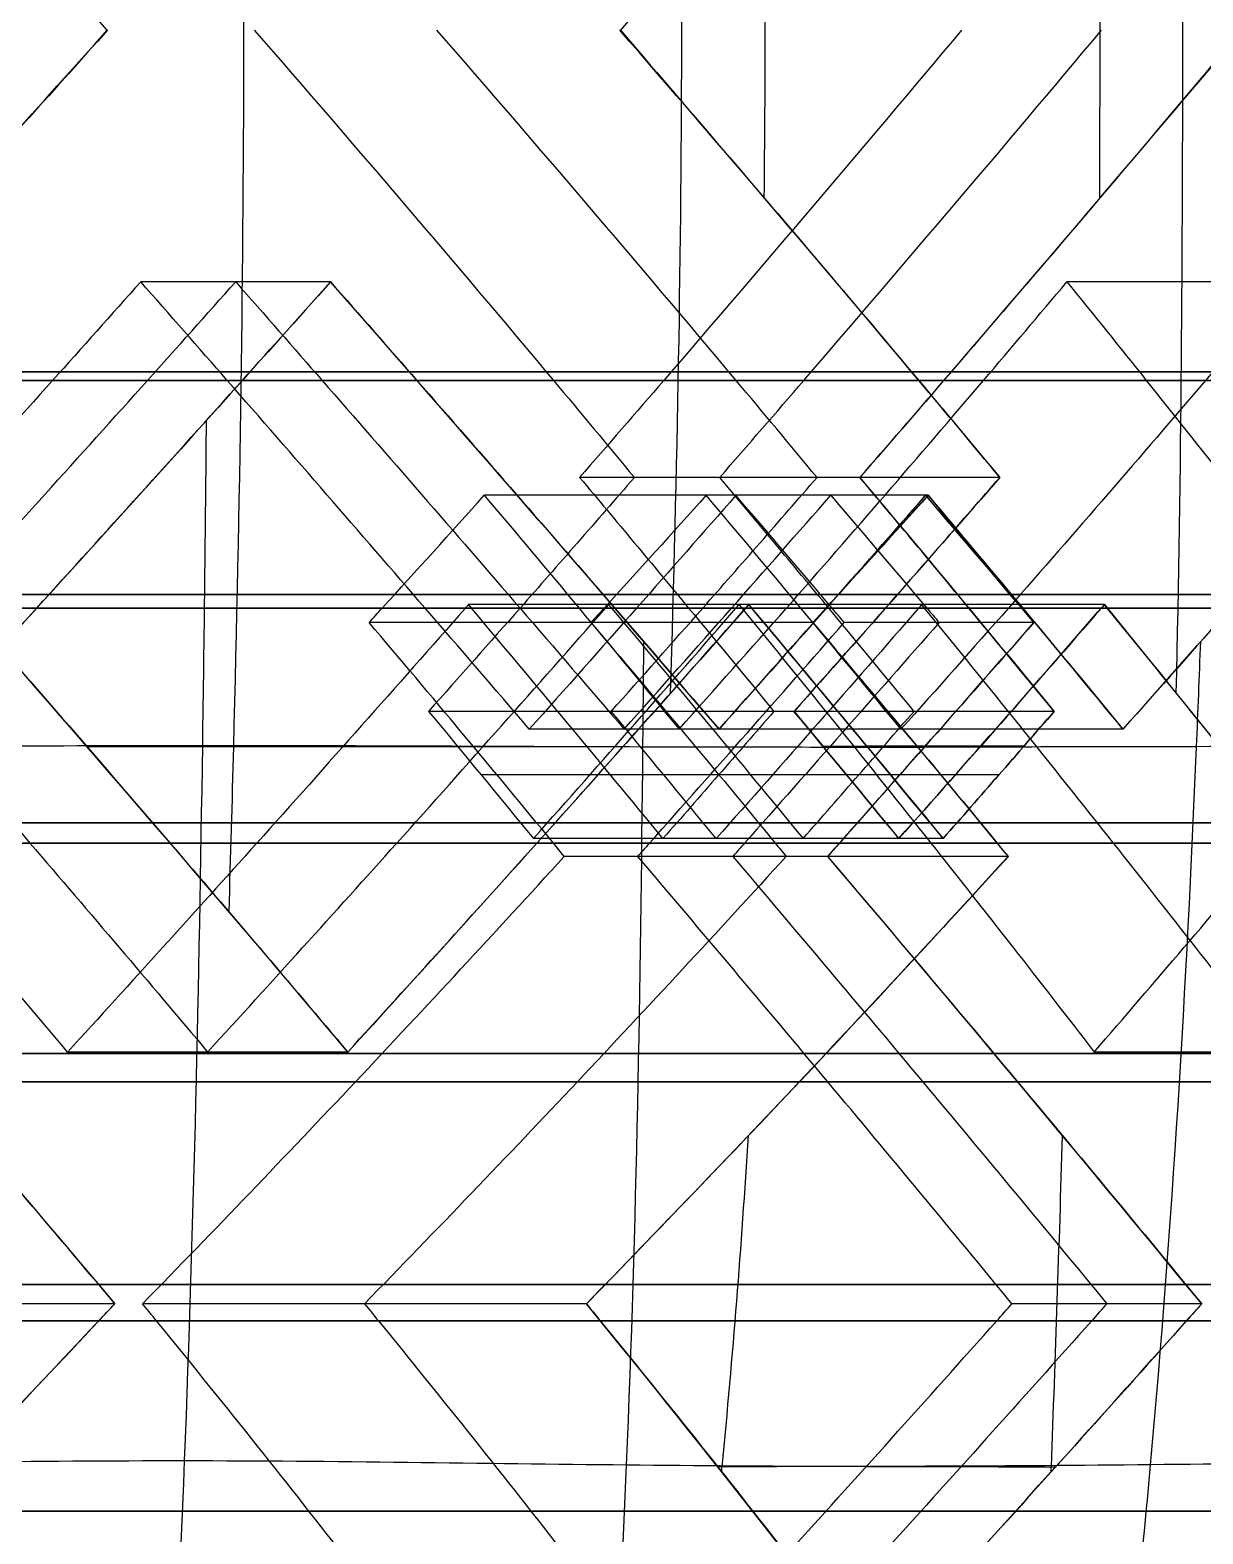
# Model space of a CAD drawing. Header units: millimetres. Extents: x -184 to 184, y -148 to 146.
# Drawn here: x 48.26 to 65.21, y -22.74 to -1 of the extents above; entities that cross this region are included whole.
import ezdxf

# ---------------------------------------------------------------- set-up
doc = ezdxf.new("R2010")
doc.units = ezdxf.units.MM
doc.header["$MEASUREMENT"] = 0
doc.layers.add('Tyre', color=7, linetype='Continuous', true_color=0x000000)

msp = doc.modelspace()

# ---------------------------------------------------------------- linework, layer by layer
at = {"layer": 'Tyre'}
for p, q in [((52.601, -4.641, 122.399), (49.858, -4.641, 112.609)), ((69.665, -4.641, -113.557), (63.248, -4.641, -105.671)), ((51.327, -6.065, 122.904), (48.584, -6.065, 113.114)), ((53.85, -6.065, 121.806), (51.107, -6.065, 112.016)), ((61.106, -6.065, 118.372), (55.824, -6.065, 109.685)), ((61.47, -6.065, -118.184), (57.42, -6.065, -108.858)), ((68.46, -6.065, -114.236), (62.043, -6.065, -106.349)), ((70.812, -6.065, -112.808), (64.395, -6.065, -104.921)), ((60.254, -7.469, -118.758), (56.203, -7.469, -109.432)), ((62.277, -7.469, 117.71), (56.994, -7.469, 109.023)), ((61.241, -7.727, -118.143), (54.824, -7.727, -110.256)), ((61.205, -7.727, 118.161), (58.462, -7.727, 108.371)), ((58.647, -9.308, -119.475), (54.596, -9.308, -110.149)), ((63.789, -9.308, 116.81), (58.507, -9.308, 108.123)), ((48.354, -9.358, 123.977), (45.611, -9.358, 114.187)), ((59.575, -9.566, -118.884), (53.159, -9.566, -110.998)), ((59.765, -9.358, -118.803), (53.349, -9.358, -110.916)), ((56.712, -9.358, 120.337), (53.969, -9.358, 110.547)), ((58.603, -9.358, -119.494), (54.552, -9.358, -110.168)), ((58.689, -9.358, -119.451), (54.638, -9.358, -110.126)), ((60.625, -9.358, 118.472), (55.342, -9.358, 109.785)), ((62.611, -9.358, -117.353), (56.194, -9.358, -109.466)), ((59.77, -9.358, 118.825), (57.027, -9.358, 109.035)), ((61.83, -9.358, -117.848), (57.779, -9.358, -108.522)), ((63.746, -9.358, 116.831), (58.463, -9.358, 108.144)), ((63.83, -9.358, 116.785), (58.548, -9.358, 108.098)), ((65.61, -9.358, -115.727), (59.193, -9.358, -107.84)), ((62.595, -9.358, 117.336), (59.852, -9.358, 107.546)), ((62.771, -9.566, 117.228), (60.028, -9.566, 107.438)), ((59.301, -10.851, 119.047), (54.019, -10.851, 110.36)), ((63.063, -10.851, -117.098), (59.012, -10.851, -107.773)), ((58.219, -11.109, 119.5), (55.475, -11.109, 109.709)), ((64.057, -11.109, -116.475), (57.64, -11.109, -108.588)), ((60.062, -11.77, 118.605), (54.78, -11.77, 109.918)), ((62.263, -11.77, -117.465), (58.212, -11.77, -108.14)), ((50.282, -12.755, -123.014), (46.231, -12.755, -113.688)), ((55.586, -12.755, -120.71), (51.535, -12.755, -111.384)), ((60.818, -12.69, 118.154), (55.535, -12.69, 109.467)), ((62.239, -12.755, -117.321), (55.823, -12.755, -109.434)), ((59.958, -12.755, 118.503), (57.215, -12.755, 108.713)), ((61.458, -12.69, -117.822), (57.408, -12.69, -108.496)), ((66.564, -12.755, 115.022), (61.281, -12.755, 106.335)), ((62.397, -12.948, -117.223), (55.981, -12.948, -109.336)), ((59.787, -12.948, 118.576), (57.044, -12.948, 108.785)), ((52.85, -15.776, -121.67), (48.8, -15.776, -112.344)), ((68.925, -15.776, 113.34), (63.643, -15.776, 104.653)), ((59.379, -16.206, -118.455), (52.962, -16.206, -110.568)), ((62.534, -16.206, 116.82), (59.791, -16.206, 107.03)), ((49.483, -19.416, -122.663), (45.432, -19.416, -113.337)), ((56.301, -19.416, -119.54), (49.884, -19.416, -111.653)), ((65.196, -19.416, 114.931), (62.453, -19.416, 105.141)), ((49.252, -19.662, -122.722), (45.202, -19.662, -113.397)), ((56.502, -19.662, -119.414), (50.085, -19.662, -111.528)), ((64.977, -19.662, 115.023), (62.234, -19.662, 105.233))]:
    msp.add_line(p, q, dxfattribs=at)
at = {"layer": 'Tyre', "extrusion": (0, 1, 0)}
for centre, radius in [((-0.002, 0, -6.065), 128.817), ((-0.002, 0, -5.943), 124.819), ((-0.002, 0, -9.163), 124.692), ((-0.002, 0, -9.358), 128.687), ((-0.002, 0, -12.46), 124.497), ((-0.002, 0, -12.755), 128.486), ((-0.002, 0, -15.797), 124.225), ((-0.002, 0, -16.206), 128.204), ((-0.002, 0, -19.139), 123.865), ((-0.002, 0, -19.662), 127.831), ((-0.002, 0, -22.415), 123.407)]:
    msp.add_circle(centre, radius, dxfattribs=at)
at = {"layer": 'Tyre'}
for points, knots in [([(51.134, -13.749, -122.588), (51.159, -12.954, -122.643), (51.279, -8.694, -122.903), (51.405, -0.961, -123.091), (51.279, 6.745, -122.905), (51.158, 10.979, -122.643), (51.134, 11.747, -122.589)], [30.013322, 30.013322, 30.013322, 30.013322, 32.39871, 42.799028, 53.199346, 55.50591, 55.50591, 55.50591, 55.50591]), ([(57.518, -10.588, -119.95), (57.613, -7.386, -120.109), (57.745, -0.987, -120.247), (57.615, 5.411, -120.117), (57.518, 8.587, -119.952)], [33.173921, 33.173921, 33.173921, 33.173921, 42.799028, 52.345621, 52.345621, 52.345621, 52.345621]), ([(64.829, -10.588, 116.162), (64.904, -7.386, 116.331), (64.941, -0.987, 116.519), (64.909, 5.411, 116.337), (64.83, 8.587, 116.163)], [33.173921, 33.173921, 33.173921, 33.173921, 42.799028, 52.345621, 52.345621, 52.345621, 52.345621]), ([(62.277, 5.467, 117.71), (61.392, 4.4, 118.221), (60.496, 3.333, 118.712), (58.664, 1.177, 119.675), (57.729, 0.087, 120.142), (56.792, -1.001, 120.61)], [-373.109176, -373.109176, -373.109176, -373.109176, -368.676402, -368.676402, -364.144796, -364.144796, -364.144796, -364.144796]), ([(60.254, 5.467, -118.758), (61.182, 4.4, -118.33), (62.1, 3.333, -117.881), (63.942, 1.177, -116.94), (64.864, 0.087, -116.446), (65.786, -1.001, -115.95)], [-373.109176, -373.109176, -373.109176, -373.109176, -368.676402, -368.676402, -364.144796, -364.144796, -364.144796, -364.144796]), ([(58.872, -3.428, 119.554), (58.881, -2.606, 119.562), (58.89, -0.987, 119.571), (58.883, 0.631, 119.566), (58.876, 1.427, 119.56)], [40.336225, 40.336225, 40.336225, 40.336225, 42.799028, 45.183821, 45.183821, 45.183821, 45.183821]), ([(63.724, -3.428, -117.04), (63.726, -2.606, -117.052), (63.727, -0.987, -117.064), (63.728, 0.631, -117.055), (63.727, 1.427, -117.046)], [40.336225, 40.336225, 40.336225, 40.336225, 42.799028, 45.183821, 45.183821, 45.183821, 45.183821]), ([(49.377, -1.001, 123.805), (47.869, -2.687, 124.404), (46.345, -4.375, 124.954), (44.805, -6.065, 125.453), (44.379, -6.533, 125.591), (43.951, -7.001, 125.726), (43.522, -7.469, 125.856)], [615.56075, 615.56075, 615.56075, 615.56075, 622.580428, 622.580428, 622.580428, 624.525045, 624.525045, 624.525045, 624.525045]), ([(44.107, -25.214), (44.425, -25.8), (45.033, -26.906), (45.919, -28.462), (46.733, -29.826), (47.482, -31.009), (48.177, -32.029), (48.829, -32.902), (49.446, -33.644), (50.04, -34.273), (50.623, -34.811), (51.259, -35.315), (52.008, -35.814), (52.894, -36.3), (53.877, -36.739), (54.92, -37.119), (56.018, -37.449), (57.164, -37.736), (58.351, -37.988), (59.572, -38.216), (60.938, -38.448), (62.11, -38.639), (63.547, -38.882), (65.86, -39.301), (69.451, -40.037), (73.023, -40.814), (75.856, -41.4), (78.503, -41.914), (81.135, -42.355), (83.68, -42.669), (85.989, -42.877), (88.75, -43.006), (92.055, -43.027), (95.534, -42.953), (98.576, -42.845), (100.862, -42.765), (102.469, -42.714), (104.168, -42.664), (106.229, -42.583), (108.053, -42.454), (109.448, -42.297), (110.434, -42.151), (111.37, -41.972), (112.303, -41.744), (113.29, -41.429), (114.316, -40.994), (115.316, -40.436), (116.233, -39.786), (117.08, -39.039), (117.867, -38.188), (118.6, -37.23), (119.282, -36.161), (119.916, -34.98), (120.504, -33.689), (121.019, -32.364), (121.473, -31.022), (121.876, -29.676), (122.382, -27.762), (122.914, -25.337), (123.447, -22.287), (123.885, -19.123), (124.241, -15.803), (124.51, -12.476), (124.703, -9.19), (124.852, -5.37), (124.899, -2.648), (124.908, -1)], [-120.649004, -120.649004, -120.649004, -120.649004, -118.650702, -116.862627, -115.278043, -113.886013, -112.659991, -111.57623, -110.619273, -109.764185, -108.982805, -108.241804, -107.330881, -106.285945, -105.214455, -104.103595, -102.956919, -101.774926, -100.560273, -99.316969, -98.049825, -96.401874, -95.754745, -93.679159, -89.348161, -84.759548, -82.712049, -80.669318, -76.6709, -74.708043, -72.977287, -69.716501, -66.420043, -63.061128, -59.280374, -57.285758, -56.198777, -54.459689, -52.18611, -50.010515, -48.975492, -47.975653, -47.021046, -46.115651, -45.09644, -43.915354, -42.778406, -41.665801, -40.547217, -39.394425, -38.193605, -36.930675, -35.593952, -34.175832, -32.675947, -31.330744, -29.926467, -28.461055, -25.390839, -22.481232, -19.173422, -15.811868, -12.463584, -9.160915, -5.937875, -0.994422, -0.994422, -0.994422, -0.994422]), ([(51.499, -1.001, 111.902), (52.966, -2.687, 111.209), (54.408, -4.375, 110.47), (55.824, -6.065, 109.685), (56.216, -6.533, 109.468), (56.606, -7.001, 109.247), (56.994, -7.469, 109.023)], [-866.838133, -866.838133, -866.838133, -866.838133, -859.818454, -859.818454, -859.818454, -857.873838, -857.873838, -857.873838, -857.873838]), ([(59.635, -7.469, 113.366), (59.247, -7.001, 113.591), (58.857, -6.533, 113.812), (58.465, -6.065, 114.029), (57.049, -4.375, 114.813), (55.607, -2.687, 115.552), (54.14, -1.001, 116.245)], [857.873838, 857.873838, 857.873838, 857.873838, 859.818454, 859.818454, 859.818454, 866.838133, 866.838133, 866.838133, 866.838133]), ([(61.725, -1.001, -106.603), (60.312, -2.687, -107.402), (58.877, -4.375, -108.154), (57.42, -6.065, -108.858), (57.016, -6.533, -109.053), (56.61, -7.001, -109.245), (56.203, -7.469, -109.432)], [-866.838133, -866.838133, -866.838133, -866.838133, -859.818454, -859.818454, -859.818454, -857.873838, -857.873838, -857.873838, -857.873838]), ([(62.277, -7.469, 117.71), (61.889, -7.001, 117.934), (61.499, -6.533, 118.155), (61.106, -6.065, 118.372), (59.691, -4.375, 119.157), (58.248, -2.687, 119.896), (56.782, -1.001, 120.589)], [857.873838, 857.873838, 857.873838, 857.873838, 859.818454, 859.818454, 859.818454, 866.838133, 866.838133, 866.838133, 866.838133]), ([(56.792, -1.001, 120.61), (57.725, -2.089, 120.134), (58.662, -3.178, 119.668), (60.494, -5.335, 118.709), (61.391, -6.402, 118.22), (62.277, -7.469, 117.71)], [-364.144796, -364.144796, -364.144796, -364.144796, -359.613713, -359.613713, -355.180501, -355.180501, -355.180501, -355.180501]), ([(58.229, -7.469, -114.095), (58.636, -7.001, -113.908), (59.041, -6.533, -113.716), (59.445, -6.065, -113.521), (60.902, -4.375, -112.817), (62.338, -2.687, -112.065), (63.75, -1.001, -111.266)], [857.873838, 857.873838, 857.873838, 857.873838, 859.818454, 859.818454, 859.818454, 866.838133, 866.838133, 866.838133, 866.838133]), ([(65.786, -1.001, -115.95), (64.86, -2.089, -116.437), (63.939, -3.178, -116.934), (62.098, -5.335, -117.878), (61.181, -6.402, -118.329), (60.254, -7.469, -118.758)], [-364.144796, -364.144796, -364.144796, -364.144796, -359.613713, -359.613713, -355.180501, -355.180501, -355.180501, -355.180501]), ([(60.254, -7.469, -118.758), (60.661, -7.001, -118.57), (61.067, -6.533, -118.379), (61.47, -6.065, -118.184), (62.928, -4.375, -117.48), (64.363, -2.687, -116.727), (65.775, -1.001, -115.929)], [857.873838, 857.873838, 857.873838, 857.873838, 859.818454, 859.818454, 859.818454, 866.838133, 866.838133, 866.838133, 866.838133]), ([(49.858, -4.641, 112.609), (49.435, -5.115, 112.781), (49.01, -5.59, 112.949), (48.584, -6.065, 113.114), (47.6, -7.162, 113.493), (46.609, -8.259, 113.851), (45.611, -9.358, 114.187), (45.081, -9.942, 114.365), (44.549, -10.525, 114.537), (44.015, -11.109, 114.702)], [-638.549343, -638.549343, -638.549343, -638.549343, -636.573355, -636.573355, -636.573355, -632.008427, -632.008427, -632.008427, -629.583304, -629.583304, -629.583304, -629.583304]), ([(45.387, -11.109, 119.597), (45.921, -10.525, 119.432), (46.453, -9.942, 119.26), (46.983, -9.358, 119.082), (47.981, -8.259, 118.746), (48.972, -7.162, 118.388), (49.956, -6.065, 118.009), (50.382, -5.59, 117.845), (50.807, -5.115, 117.676), (51.23, -4.641, 117.504)], [629.583304, 629.583304, 629.583304, 629.583304, 632.008427, 632.008427, 632.008427, 636.573355, 636.573355, 636.573355, 638.549343, 638.549343, 638.549343, 638.549343]), ([(46.758, -11.109, 124.492), (47.292, -10.525, 124.327), (47.824, -9.942, 124.155), (48.354, -9.358, 123.977), (49.352, -8.259, 123.641), (50.343, -7.162, 123.283), (51.327, -6.065, 122.904), (51.753, -5.59, 122.739), (52.178, -5.115, 122.571), (52.601, -4.641, 122.399)], [629.583304, 629.583304, 629.583304, 629.583304, 632.008427, 632.008427, 632.008427, 636.573355, 636.573355, 636.573355, 638.549343, 638.549343, 638.549343, 638.549343]), ([(55.475, -11.109, 109.709), (54.976, -10.526, 109.995), (54.474, -9.942, 110.274), (53.969, -9.358, 110.547), (53.024, -8.263, 111.059), (52.07, -7.165, 111.548), (51.107, -6.065, 112.016), (50.692, -5.59, 112.217), (50.276, -5.116, 112.415), (49.858, -4.641, 112.609)], [-647.595223, -647.595223, -647.595223, -647.595223, -645.138142, -645.138142, -645.138142, -640.53408, -640.53408, -640.53408, -638.549343, -638.549343, -638.549343, -638.549343]), ([(51.23, -4.641, 117.504), (51.648, -5.116, 117.31), (52.064, -5.59, 117.113), (52.479, -6.065, 116.911), (53.441, -7.165, 116.443), (54.395, -8.263, 115.954), (55.341, -9.358, 115.442), (55.845, -9.942, 115.169), (56.348, -10.526, 114.89), (56.847, -11.109, 114.605)], [638.549343, 638.549343, 638.549343, 638.549343, 640.53408, 640.53408, 640.53408, 645.138142, 645.138142, 645.138142, 647.595223, 647.595223, 647.595223, 647.595223]), ([(52.601, -4.641, 122.399), (53.019, -5.116, 122.205), (53.435, -5.59, 122.007), (53.85, -6.065, 121.806), (54.813, -7.165, 121.338), (55.767, -8.263, 120.849), (56.712, -9.358, 120.337), (57.217, -9.942, 120.064), (57.719, -10.526, 119.785), (58.219, -11.109, 119.5)], [638.549343, 638.549343, 638.549343, 638.549343, 640.53408, 640.53408, 640.53408, 645.138142, 645.138142, 645.138142, 647.595223, 647.595223, 647.595223, 647.595223]), ([(57.64, -11.109, -108.588), (58.162, -10.526, -108.344), (58.679, -9.942, -108.095), (59.193, -9.358, -107.84), (60.156, -8.263, -107.363), (61.106, -7.165, -106.865), (62.043, -6.065, -106.349), (62.447, -5.59, -106.127), (62.849, -5.116, -105.9), (63.248, -4.641, -105.671)], [-647.595223, -647.595223, -647.595223, -647.595223, -645.138142, -645.138142, -645.138142, -640.53408, -640.53408, -640.53408, -638.549343, -638.549343, -638.549343, -638.549343]), ([(66.457, -4.641, -109.614), (66.057, -5.116, -109.844), (65.656, -5.59, -110.07), (65.252, -6.065, -110.293), (64.314, -7.165, -110.809), (63.364, -8.263, -111.306), (62.401, -9.358, -111.784), (61.887, -9.942, -112.039), (61.37, -10.526, -112.288), (60.848, -11.109, -112.531)], [638.549343, 638.549343, 638.549343, 638.549343, 640.53408, 640.53408, 640.53408, 645.138142, 645.138142, 645.138142, 647.595223, 647.595223, 647.595223, 647.595223]), ([(63.248, -4.641, -105.671), (63.633, -5.115, -105.424), (64.016, -5.59, -105.174), (64.395, -6.065, -104.921), (65.273, -7.162, -104.336), (66.137, -8.259, -103.733), (66.986, -9.358, -103.111), (67.438, -9.942, -102.781), (67.885, -10.525, -102.445), (68.328, -11.109, -102.104)], [-638.549343, -638.549343, -638.549343, -638.549343, -636.573355, -636.573355, -636.573355, -632.008427, -632.008427, -632.008427, -629.583304, -629.583304, -629.583304, -629.583304]), ([(69.665, -4.641, -113.557), (69.265, -5.116, -113.787), (68.864, -5.59, -114.013), (68.46, -6.065, -114.236), (67.522, -7.165, -114.752), (66.573, -8.263, -115.25), (65.609, -9.358, -115.727), (65.096, -9.942, -115.982), (64.578, -10.526, -116.231), (64.057, -11.109, -116.475)], [638.549343, 638.549343, 638.549343, 638.549343, 640.53408, 640.53408, 640.53408, 645.138142, 645.138142, 645.138142, 647.595223, 647.595223, 647.595223, 647.595223]), ([(49.83, -32.161, 119.702), (50.157, -28.699, 120.823), (50.556, -21.608, 122.082), (50.735, -13.237, 122.822), (50.795, -8.215, 123.054), (50.808, -6.644, 123.105)], [11.622363, 11.622363, 11.622363, 11.622363, 21.998391, 32.39871, 37.116955, 37.116955, 37.116955, 37.116955]), ([(56.994, -7.469, 109.023), (56.447, -8.099, 109.284), (55.896, -8.729, 109.538), (55.342, -9.358, 109.785), (54.903, -9.856, 109.981), (54.462, -10.354, 110.173), (54.019, -10.851, 110.36)], [-857.873838, -857.873838, -857.873838, -857.873838, -855.251012, -855.251012, -855.251012, -853.1746, -853.1746, -853.1746, -853.1746]), ([(56.203, -7.469, -109.432), (56.732, -8.099, -109.136), (57.257, -8.729, -108.833), (57.779, -9.358, -108.522), (58.192, -9.856, -108.277), (58.603, -10.354, -108.027), (59.012, -10.851, -107.773)], [-857.873838, -857.873838, -857.873838, -857.873838, -855.251012, -855.251012, -855.251012, -853.1746, -853.1746, -853.1746, -853.1746]), ([(56.66, -10.851, 114.704), (57.103, -10.354, 114.516), (57.544, -9.856, 114.325), (57.983, -9.358, 114.129), (58.538, -8.729, 113.881), (59.088, -8.099, 113.627), (59.635, -7.469, 113.366)], [853.1746, 853.1746, 853.1746, 853.1746, 855.251012, 855.251012, 855.251012, 857.873838, 857.873838, 857.873838, 857.873838]), ([(61.037, -10.851, -112.436), (60.629, -10.354, -112.69), (60.218, -9.856, -112.94), (59.805, -9.358, -113.185), (59.283, -8.729, -113.495), (58.757, -8.099, -113.799), (58.229, -7.469, -114.095)], [853.1746, 853.1746, 853.1746, 853.1746, 855.251012, 855.251012, 855.251012, 857.873838, 857.873838, 857.873838, 857.873838]), ([(59.301, -10.851, 119.047), (59.745, -10.354, 118.86), (60.186, -9.856, 118.668), (60.625, -9.358, 118.472), (61.179, -8.729, 118.225), (61.73, -8.099, 117.971), (62.277, -7.469, 117.71)], [853.1746, 853.1746, 853.1746, 853.1746, 855.251012, 855.251012, 855.251012, 857.873838, 857.873838, 857.873838, 857.873838]), ([(63.063, -10.851, -117.098), (62.654, -10.354, -117.353), (62.243, -9.856, -117.602), (61.83, -9.358, -117.848), (61.308, -8.729, -118.158), (60.783, -8.099, -118.461), (60.254, -7.469, -118.758)], [853.1746, 853.1746, 853.1746, 853.1746, 855.251012, 855.251012, 855.251012, 857.873838, 857.873838, 857.873838, 857.873838]), ([(53.159, -9.566, -110.998), (53.222, -9.496, -110.971), (53.286, -9.427, -110.943), (53.349, -9.358, -110.916), (53.844, -8.815, -110.701), (54.335, -8.271, -110.481), (54.824, -7.727, -110.256)], [-654.890963, -654.890963, -654.890963, -654.890963, -654.598145, -654.598145, -654.598145, -652.301989, -652.301989, -652.301989, -652.301989]), ([(54.824, -7.727, -110.256), (55.284, -8.27, -109.998), (55.741, -8.814, -109.734), (56.194, -9.358, -109.466), (56.68, -9.941, -109.179), (57.162, -10.525, -108.886), (57.64, -11.109, -108.588)], [-652.301989, -652.301989, -652.301989, -652.301989, -650.030444, -650.030444, -650.030444, -647.595223, -647.595223, -647.595223, -647.595223]), ([(58.462, -7.727, 108.371), (57.986, -8.27, 108.598), (57.508, -8.814, 108.819), (57.027, -9.358, 109.035), (56.512, -9.941, 109.266), (55.995, -10.525, 109.491), (55.475, -11.109, 109.709)], [-652.301989, -652.301989, -652.301989, -652.301989, -650.030444, -650.030444, -650.030444, -647.595223, -647.595223, -647.595223, -647.595223]), ([(58.032, -7.727, -114.199), (57.544, -8.271, -114.424), (57.052, -8.815, -114.644), (56.557, -9.358, -114.859), (56.494, -9.427, -114.887), (56.431, -9.496, -114.914), (56.367, -9.566, -114.941)], [652.301989, 652.301989, 652.301989, 652.301989, 654.598145, 654.598145, 654.598145, 654.890963, 654.890963, 654.890963, 654.890963]), ([(56.847, -11.109, 114.605), (57.366, -10.525, 114.386), (57.884, -9.941, 114.161), (58.399, -9.358, 113.93), (58.879, -8.814, 113.714), (59.357, -8.27, 113.493), (59.834, -7.727, 113.266)], [647.595223, 647.595223, 647.595223, 647.595223, 650.030444, 650.030444, 650.030444, 652.301989, 652.301989, 652.301989, 652.301989]), ([(60.848, -11.109, -112.531), (60.37, -10.525, -112.83), (59.888, -9.941, -113.122), (59.402, -9.358, -113.41), (58.949, -8.814, -113.678), (58.492, -8.27, -113.941), (58.032, -7.727, -114.199)], [647.595223, 647.595223, 647.595223, 647.595223, 650.030444, 650.030444, 650.030444, 652.301989, 652.301989, 652.301989, 652.301989]), ([(58.219, -11.109, 119.5), (58.738, -10.525, 119.281), (59.255, -9.941, 119.056), (59.77, -9.358, 118.825), (60.251, -8.814, 118.609), (60.729, -8.27, 118.388), (61.205, -7.727, 118.161)], [647.595223, 647.595223, 647.595223, 647.595223, 650.030444, 650.030444, 650.030444, 652.301989, 652.301989, 652.301989, 652.301989]), ([(60.028, -9.566, 107.438), (59.97, -9.496, 107.474), (59.911, -9.427, 107.51), (59.852, -9.358, 107.546), (59.391, -8.815, 107.826), (58.928, -8.271, 108.101), (58.462, -7.727, 108.371)], [-654.890963, -654.890963, -654.890963, -654.890963, -654.598145, -654.598145, -654.598145, -652.301989, -652.301989, -652.301989, -652.301989]), ([(61.241, -7.727, -118.143), (60.752, -8.271, -118.368), (60.26, -8.815, -118.587), (59.765, -9.358, -118.802), (59.702, -9.427, -118.829), (59.638, -9.496, -118.857), (59.575, -9.566, -118.884)], [652.301989, 652.301989, 652.301989, 652.301989, 654.598145, 654.598145, 654.598145, 654.890963, 654.890963, 654.890963, 654.890963]), ([(59.834, -7.727, 113.266), (60.299, -8.271, 112.996), (60.763, -8.815, 112.721), (61.224, -9.358, 112.441), (61.283, -9.427, 112.405), (61.341, -9.496, 112.369), (61.4, -9.566, 112.333)], [652.301989, 652.301989, 652.301989, 652.301989, 654.598145, 654.598145, 654.598145, 654.890963, 654.890963, 654.890963, 654.890963]), ([(61.205, -7.727, 118.161), (61.671, -8.271, 117.891), (62.134, -8.815, 117.616), (62.595, -9.358, 117.336), (62.654, -9.427, 117.3), (62.713, -9.496, 117.264), (62.771, -9.566, 117.228)], [652.301989, 652.301989, 652.301989, 652.301989, 654.598145, 654.598145, 654.598145, 654.890963, 654.890963, 654.890963, 654.890963]), ([(64.057, -11.109, -116.475), (63.579, -10.525, -116.773), (63.096, -9.941, -117.066), (62.611, -9.358, -117.353), (62.157, -8.814, -117.621), (61.701, -8.27, -117.884), (61.241, -7.727, -118.143)], [647.595223, 647.595223, 647.595223, 647.595223, 650.030444, 650.030444, 650.030444, 652.301989, 652.301989, 652.301989, 652.301989]), ([(48.8, -15.776, -112.344), (47.953, -14.77, -112.812), (47.096, -13.763, -113.259), (46.231, -12.755, -113.688), (45.259, -11.623, -114.17), (44.276, -10.491, -114.628), (43.283, -9.358, -115.063), (43.268, -9.341, -115.07), (43.254, -9.324, -115.076), (43.239, -9.308, -115.082)], [-836.970222, -836.970222, -836.970222, -836.970222, -832.783144, -832.783144, -832.783144, -828.079396, -828.079396, -828.079396, -828.009693, -828.009693, -828.009693, -828.009693]), ([(45.264, -9.308, -119.745), (45.279, -9.324, -119.739), (45.294, -9.341, -119.732), (45.308, -9.358, -119.726), (46.301, -10.491, -119.291), (47.284, -11.623, -118.833), (48.256, -12.755, -118.351), (49.122, -13.763, -117.922), (49.978, -14.77, -117.475), (50.825, -15.776, -117.007)], [828.009693, 828.009693, 828.009693, 828.009693, 828.079396, 828.079396, 828.079396, 832.783144, 832.783144, 832.783144, 836.970222, 836.970222, 836.970222, 836.970222]), ([(47.29, -9.308, -124.408), (47.304, -9.324, -124.401), (47.319, -9.341, -124.395), (47.334, -9.358, -124.389), (48.327, -10.491, -123.953), (49.31, -11.623, -123.496), (50.282, -12.755, -123.014), (51.147, -13.763, -122.585), (52.003, -14.77, -122.137), (52.85, -15.776, -121.67)], [828.009693, 828.009693, 828.009693, 828.009693, 828.079396, 828.079396, 828.079396, 832.783144, 832.783144, 832.783144, 836.970222, 836.970222, 836.970222, 836.970222]), ([(54.596, -9.308, -110.149), (54.581, -9.324, -110.156), (54.567, -9.341, -110.162), (54.552, -9.358, -110.168), (53.556, -10.491, -110.597), (52.551, -11.623, -111.003), (51.535, -12.755, -111.384), (50.631, -13.763, -111.724), (49.719, -14.77, -112.045), (48.8, -15.776, -112.344)], [-845.930751, -845.930751, -845.930751, -845.930751, -845.861048, -845.861048, -845.861048, -841.1573, -841.1573, -841.1573, -836.970222, -836.970222, -836.970222, -836.970222]), ([(50.825, -15.776, -117.007), (51.745, -14.77, -116.707), (52.656, -13.763, -116.387), (53.56, -12.755, -116.047), (54.576, -11.623, -115.666), (55.581, -10.491, -115.26), (56.577, -9.358, -114.831), (56.592, -9.341, -114.825), (56.607, -9.324, -114.818), (56.621, -9.308, -114.812)], [836.970222, 836.970222, 836.970222, 836.970222, 841.1573, 841.1573, 841.1573, 845.861048, 845.861048, 845.861048, 845.930751, 845.930751, 845.930751, 845.930751]), ([(52.85, -15.776, -121.67), (53.77, -14.77, -121.37), (54.682, -13.763, -121.05), (55.586, -12.755, -120.71), (56.601, -11.623, -120.329), (57.607, -10.491, -119.923), (58.603, -9.358, -119.494), (58.617, -9.341, -119.488), (58.632, -9.324, -119.481), (58.647, -9.308, -119.475)], [836.970222, 836.970222, 836.970222, 836.970222, 841.1573, 841.1573, 841.1573, 845.861048, 845.861048, 845.861048, 845.930751, 845.930751, 845.930751, 845.930751]), ([(57.408, -12.69, -108.496), (56.496, -11.581, -109.062), (55.573, -10.47, -109.604), (54.638, -9.358, -110.126), (54.624, -9.341, -110.134), (54.61, -9.324, -110.141), (54.596, -9.308, -110.149)], [-850.629523, -850.629523, -850.629523, -850.629523, -846.000618, -846.000618, -846.000618, -845.930751, -845.930751, -845.930751, -845.930751]), ([(55.535, -12.69, 109.467), (56.522, -11.581, 109.048), (57.498, -10.47, 108.606), (58.463, -9.358, 108.144), (58.477, -9.341, 108.137), (58.492, -9.324, 108.13), (58.507, -9.308, 108.123)], [-850.629523, -850.629523, -850.629523, -850.629523, -846.000618, -846.000618, -846.000618, -845.930751, -845.930751, -845.930751, -845.930751]), ([(56.621, -9.308, -114.812), (56.636, -9.324, -114.804), (56.65, -9.341, -114.796), (56.664, -9.358, -114.788), (57.598, -10.47, -114.267), (58.521, -11.581, -113.724), (59.433, -12.69, -113.159)], [845.930751, 845.930751, 845.930751, 845.930751, 846.000618, 846.000618, 846.000618, 850.629523, 850.629523, 850.629523, 850.629523]), ([(61.148, -9.308, 112.467), (61.133, -9.324, 112.474), (61.119, -9.341, 112.481), (61.104, -9.358, 112.488), (60.14, -10.47, 112.95), (59.164, -11.581, 113.391), (58.176, -12.69, 113.81)], [845.930751, 845.930751, 845.930751, 845.930751, 846.000618, 846.000618, 846.000618, 850.629523, 850.629523, 850.629523, 850.629523]), ([(58.507, -9.308, 108.123), (58.52, -9.324, 108.115), (58.534, -9.341, 108.106), (58.548, -9.358, 108.098), (59.472, -10.491, 107.532), (60.384, -11.623, 106.944), (61.281, -12.755, 106.335), (62.08, -13.763, 105.792), (62.867, -14.77, 105.232), (63.643, -15.776, 104.653)], [-845.930751, -845.930751, -845.930751, -845.930751, -845.861048, -845.861048, -845.861048, -841.1573, -841.1573, -841.1573, -836.970222, -836.970222, -836.970222, -836.970222]), ([(58.647, -9.308, -119.475), (58.661, -9.324, -119.467), (58.675, -9.341, -119.459), (58.689, -9.358, -119.451), (59.623, -10.47, -118.93), (60.547, -11.581, -118.387), (61.458, -12.69, -117.822)], [845.930751, 845.930751, 845.930751, 845.930751, 846.000618, 846.000618, 846.000618, 850.629523, 850.629523, 850.629523, 850.629523]), ([(63.789, -9.308, 116.81), (63.775, -9.324, 116.817), (63.76, -9.341, 116.824), (63.746, -9.358, 116.831), (62.781, -10.47, 117.294), (61.805, -11.581, 117.735), (60.818, -12.69, 118.154)], [845.930751, 845.930751, 845.930751, 845.930751, 846.000618, 846.000618, 846.000618, 850.629523, 850.629523, 850.629523, 850.629523]), ([(66.284, -15.776, 108.997), (65.509, -14.77, 109.575), (64.721, -13.763, 110.135), (63.922, -12.755, 110.678), (63.025, -11.623, 111.288), (62.113, -10.491, 111.875), (61.189, -9.358, 112.441), (61.175, -9.341, 112.45), (61.162, -9.324, 112.458), (61.148, -9.308, 112.467)], [836.970222, 836.970222, 836.970222, 836.970222, 841.1573, 841.1573, 841.1573, 845.861048, 845.861048, 845.861048, 845.930751, 845.930751, 845.930751, 845.930751]), ([(63.643, -15.776, 104.653), (64.513, -14.77, 104.231), (65.373, -13.763, 103.789), (66.222, -12.755, 103.33), (67.176, -11.623, 102.814), (68.117, -10.491, 102.275), (69.045, -9.358, 101.714), (69.059, -9.341, 101.706), (69.073, -9.324, 101.698), (69.086, -9.308, 101.689)], [-836.970222, -836.970222, -836.970222, -836.970222, -832.783144, -832.783144, -832.783144, -828.079396, -828.079396, -828.079396, -828.009693, -828.009693, -828.009693, -828.009693]), ([(68.925, -15.776, 113.34), (68.15, -14.77, 113.919), (67.363, -13.763, 114.479), (66.564, -12.755, 115.022), (65.666, -11.623, 115.631), (64.755, -10.491, 116.219), (63.831, -9.358, 116.785), (63.817, -9.341, 116.794), (63.803, -9.324, 116.802), (63.789, -9.308, 116.81)], [836.970222, 836.970222, 836.970222, 836.970222, 841.1573, 841.1573, 841.1573, 845.861048, 845.861048, 845.861048, 845.930751, 845.930751, 845.930751, 845.930751]), ([(55.981, -12.948, -109.336), (55.928, -12.883, -109.369), (55.876, -12.819, -109.402), (55.823, -12.755, -109.434), (54.948, -11.69, -109.975), (54.06, -10.627, -110.495), (53.159, -9.566, -110.998)], [-659.598797, -659.598797, -659.598797, -659.598797, -659.331211, -659.331211, -659.331211, -654.890963, -654.890963, -654.890963, -654.890963]), ([(56.367, -9.566, -114.941), (57.268, -10.627, -114.439), (58.157, -11.69, -113.918), (59.031, -12.755, -113.378), (59.084, -12.819, -113.345), (59.136, -12.883, -113.313), (59.189, -12.948, -113.28)], [654.890963, 654.890963, 654.890963, 654.890963, 659.331211, 659.331211, 659.331211, 659.598797, 659.598797, 659.598797, 659.598797]), ([(57.044, -12.948, 108.785), (57.101, -12.883, 108.761), (57.158, -12.819, 108.737), (57.215, -12.755, 108.713), (58.161, -11.69, 108.31), (59.099, -10.627, 107.885), (60.028, -9.566, 107.438)], [-659.598797, -659.598797, -659.598797, -659.598797, -659.331211, -659.331211, -659.331211, -654.890963, -654.890963, -654.890963, -654.890963]), ([(61.4, -9.566, 112.333), (60.47, -10.627, 112.78), (59.532, -11.69, 113.205), (58.587, -12.755, 113.608), (58.53, -12.819, 113.632), (58.473, -12.883, 113.656), (58.416, -12.948, 113.681)], [654.890963, 654.890963, 654.890963, 654.890963, 659.331211, 659.331211, 659.331211, 659.598797, 659.598797, 659.598797, 659.598797]), ([(59.575, -9.566, -118.884), (60.476, -10.627, -118.382), (61.365, -11.69, -117.861), (62.239, -12.755, -117.321), (62.292, -12.819, -117.289), (62.345, -12.883, -117.256), (62.397, -12.948, -117.223)], [654.890963, 654.890963, 654.890963, 654.890963, 659.331211, 659.331211, 659.331211, 659.598797, 659.598797, 659.598797, 659.598797]), ([(62.771, -9.566, 117.228), (61.841, -10.627, 117.675), (60.904, -11.69, 118.1), (59.958, -12.755, 118.503), (59.901, -12.819, 118.527), (59.844, -12.883, 118.552), (59.787, -12.948, 118.576)], [654.890963, 654.890963, 654.890963, 654.890963, 659.331211, 659.331211, 659.331211, 659.598797, 659.598797, 659.598797, 659.598797]), ([(56.439, -29.005, 117.69), (56.629, -26.588, 118.266), (56.993, -20.674, 119.337), (57.091, -14.317, 119.867), (57.127, -10.35, 120.084), (57.132, -9.844, 120.11)], [14.758479, 14.758479, 14.758479, 14.758479, 21.998391, 32.39871, 33.919074, 33.919074, 33.919074, 33.919074]), ([(63.604, -29.005, -113.978), (63.966, -26.588, -114.464), (64.631, -20.674, -115.379), (65.007, -14.317, -115.765), (65.163, -10.35, -115.92), (65.182, -9.844, -115.938)], [14.758479, 14.758479, 14.758479, 14.758479, 21.998391, 32.39871, 33.919074, 33.919074, 33.919074, 33.919074]), ([(43.667, -11.364, 125.602), (43.877, -11.363, 125.529), (46.254, -11.358, 124.689), (50.76, -11.331, 122.954), (56.427, -11.363, 120.41), (59.834, -11.367, 118.68), (61.186, -11.367, 117.964)], [7.312289, 7.312289, 7.312289, 7.312289, 7.979294, 14.867092, 21.754891, 26.26662, 26.26662, 26.26662, 26.26662]), ([(56.83, -11.362, -120.228), (54.983, -11.364, -121.104), (52.4, -11.364, -122.256), (49.792, -11.365, -123.314), (49.084, -11.365, -123.594)], [-5.057408, -5.057408, -5.057408, -5.057408, 1.091495, 3.373133, 3.373133, 3.373133, 3.373133]), ([(77.434, -11.364, -108.106), (77.253, -11.363, -108.235), (75.196, -11.358, -109.693), (71.18, -11.331, -112.373), (65.833, -11.363, -115.536), (62.455, -11.367, -117.322), (61.091, -11.367, -118.014)], [7.312289, 7.312289, 7.312289, 7.312289, 7.979294, 14.867092, 21.754891, 26.26662, 26.26662, 26.26662, 26.26662]), ([(49.483, -19.416, -122.663), (48.585, -18.347, -123.163), (47.675, -17.277, -123.639), (46.754, -16.206, -124.092), (45.82, -15.12, -124.551), (44.876, -14.034, -124.986), (43.922, -12.948, -125.399)], [813.991134, 813.991134, 813.991134, 813.991134, 818.440226, 818.440226, 818.440226, 822.951964, 822.951964, 822.951964, 822.951964]), ([(49.884, -19.416, -111.653), (50.924, -18.351, -111.316), (51.95, -17.281, -110.954), (52.962, -16.206, -110.568), (53.982, -15.124, -110.18), (54.988, -14.038, -109.769), (55.981, -12.948, -109.336)], [-668.78662, -668.78662, -668.78662, -668.78662, -664.20882, -664.20882, -664.20882, -659.598797, -659.598797, -659.598797, -659.598797]), ([(59.189, -12.948, -113.28), (58.196, -14.038, -113.713), (57.19, -15.124, -114.124), (56.17, -16.206, -114.512), (55.158, -17.281, -114.897), (54.132, -18.351, -115.259), (53.093, -19.416, -115.597)], [659.598797, 659.598797, 659.598797, 659.598797, 664.20882, 664.20882, 664.20882, 668.78662, 668.78662, 668.78662, 668.78662]), ([(62.397, -12.948, -117.223), (61.404, -14.038, -117.656), (60.398, -15.124, -118.067), (59.379, -16.206, -118.455), (58.366, -17.281, -118.841), (57.341, -18.351, -119.203), (56.301, -19.416, -119.54)], [659.598797, 659.598797, 659.598797, 659.598797, 664.20882, 664.20882, 664.20882, 668.78662, 668.78662, 668.78662, 668.78662]), ([(62.453, -19.416, 105.141), (61.577, -18.351, 105.796), (60.69, -17.281, 106.425), (59.791, -16.206, 107.03), (58.886, -15.124, 107.639), (57.97, -14.038, 108.224), (57.044, -12.948, 108.785)], [-668.78662, -668.78662, -668.78662, -668.78662, -664.20882, -664.20882, -664.20882, -659.598797, -659.598797, -659.598797, -659.598797]), ([(58.416, -12.948, 113.681), (59.342, -14.038, 113.119), (60.258, -15.124, 112.534), (61.163, -16.206, 111.925), (62.062, -17.281, 111.32), (62.949, -18.351, 110.691), (63.824, -19.416, 110.036)], [659.598797, 659.598797, 659.598797, 659.598797, 664.20882, 664.20882, 664.20882, 668.78662, 668.78662, 668.78662, 668.78662]), ([(59.787, -12.948, 118.576), (60.713, -14.038, 118.014), (61.629, -15.124, 117.429), (62.534, -16.206, 116.82), (63.433, -17.281, 116.215), (64.321, -18.351, 115.586), (65.196, -19.416, 114.931)], [659.598797, 659.598797, 659.598797, 659.598797, 664.20882, 664.20882, 664.20882, 668.78662, 668.78662, 668.78662, 668.78662]), ([(58.256, -21.845, -118.257), (58.258, -21.821, -118.26), (58.418, -20.2, -118.448), (58.544, -18.58, -118.604), (58.643, -16.985, -118.733)], [21.92523, 21.92523, 21.92523, 21.92523, 21.998391, 26.781942, 26.781942, 26.781942, 26.781942]), ([(63.02, -21.845, 115.789), (63.021, -21.821, 115.792), (63.082, -20.2, 116.031), (63.137, -18.58, 116.224), (63.185, -16.985, 116.379)], [21.92523, 21.92523, 21.92523, 21.92523, 21.998391, 26.781942, 26.781942, 26.781942, 26.781942]), ([(43.277, -25.884, -123.915), (44.196, -24.95, -123.789), (45.108, -24.013, -123.636), (46.013, -23.072, -123.459), (47.103, -21.939, -123.246), (48.183, -20.802, -123), (49.253, -19.662, -122.723), (49.329, -19.58, -122.703), (49.406, -19.498, -122.683), (49.483, -19.416, -122.663)], [804.936805, 804.936805, 804.936805, 804.936805, 808.886961, 808.886961, 808.886961, 813.649053, 813.649053, 813.649053, 813.991134, 813.991134, 813.991134, 813.991134]), ([(54.942, -25.884, -108.059), (54.246, -24.947, -108.626), (53.533, -24.009, -109.171), (52.804, -23.072, -109.697), (51.919, -21.934, -110.335), (51.012, -20.797, -110.945), (50.085, -19.662, -111.528), (50.018, -19.58, -111.57), (49.951, -19.498, -111.612), (49.884, -19.416, -111.653)], [-677.752953, -677.752953, -677.752953, -677.752953, -673.859453, -673.859453, -673.859453, -669.127981, -669.127981, -669.127981, -668.78662, -668.78662, -668.78662, -668.78662]), ([(53.093, -19.416, -115.597), (53.16, -19.498, -115.555), (53.227, -19.58, -115.513), (53.293, -19.662, -115.471), (54.22, -20.797, -114.888), (55.127, -21.934, -114.278), (56.013, -23.072, -113.64), (56.741, -24.009, -113.115), (57.454, -24.947, -112.569), (58.15, -25.884, -112.002)], [668.78662, 668.78662, 668.78662, 668.78662, 669.127981, 669.127981, 669.127981, 673.859453, 673.859453, 673.859453, 677.752953, 677.752953, 677.752953, 677.752953]), ([(56.301, -19.416, -119.54), (56.368, -19.498, -119.499), (56.435, -19.58, -119.457), (56.502, -19.662, -119.415), (57.428, -20.797, -118.832), (58.336, -21.934, -118.222), (59.221, -23.072, -117.584), (59.949, -24.009, -117.058), (60.663, -24.947, -116.513), (61.358, -25.884, -115.946)], [668.78662, 668.78662, 668.78662, 668.78662, 669.127981, 669.127981, 669.127981, 673.859453, 673.859453, 673.859453, 677.752953, 677.752953, 677.752953, 677.752953]), ([(56.6, -25.884, 107.2), (57.464, -24.947, 106.959), (58.321, -24.009, 106.69), (59.17, -23.072, 106.398), (60.202, -21.934, 106.043), (61.223, -20.797, 105.653), (62.234, -19.662, 105.233), (62.307, -19.58, 105.202), (62.38, -19.498, 105.172), (62.453, -19.416, 105.141)], [-677.752953, -677.752953, -677.752953, -677.752953, -673.859453, -673.859453, -673.859453, -669.127981, -669.127981, -669.127981, -668.78662, -668.78662, -668.78662, -668.78662]), ([(63.824, -19.416, 110.036), (63.751, -19.498, 110.067), (63.678, -19.58, 110.097), (63.606, -19.662, 110.128), (62.595, -20.797, 110.548), (61.574, -21.934, 110.938), (60.542, -23.072, 111.293), (59.692, -24.009, 111.585), (58.836, -24.947, 111.854), (57.971, -25.884, 112.095)], [668.78662, 668.78662, 668.78662, 668.78662, 669.127981, 669.127981, 669.127981, 673.859453, 673.859453, 673.859453, 677.752953, 677.752953, 677.752953, 677.752953]), ([(65.196, -19.416, 114.931), (65.123, -19.498, 114.962), (65.05, -19.58, 114.993), (64.977, -19.662, 115.023), (63.967, -20.797, 115.443), (62.945, -21.934, 115.834), (61.913, -23.072, 116.188), (61.064, -24.009, 116.48), (60.207, -24.947, 116.749), (59.343, -25.884, 116.99)], [668.78662, 668.78662, 668.78662, 668.78662, 669.127981, 669.127981, 669.127981, 673.859453, 673.859453, 673.859453, 677.752953, 677.752953, 677.752953, 677.752953]), ([(41.082, -21.759, 125.39), (42.06, -21.754, 125.065), (45.205, -21.732, 123.977), (50.496, -21.647, 121.992), (56.956, -21.76, 119.106), (60.985, -21.77, 116.933), (63.065, -21.772, 115.776), (63.086, -21.772, 115.764)], [4.886563, 4.886563, 4.886563, 4.886563, 7.979294, 14.867092, 21.754891, 28.64269, 28.713111, 28.713111, 28.713111, 28.713111]), ([(78.752, -21.759, -105.871), (77.922, -21.754, -106.482), (75.219, -21.732, -108.425), (70.546, -21.647, -111.603), (64.463, -21.76, -115.216), (60.365, -21.77, -117.255), (58.22, -21.772, -118.287), (58.198, -21.772, -118.297)], [4.886563, 4.886563, 4.886563, 4.886563, 7.979294, 14.867092, 21.754891, 28.64269, 28.713111, 28.713111, 28.713111, 28.713111])]:
    msp.add_open_spline(points, degree=3, knots=knots, dxfattribs=at)
for points in [[(49.373, -1.001, 123.796), (47.449, 1.152, 124.572), (45.5, 3.308, 125.255), (43.522, 5.467, 125.856)], [(43.523, -7.469, 125.859), (45.502, -5.309, 125.259), (47.45, -3.155, 124.572), (49.373, -1.001, 123.796)], [(52.601, -4.641, 122.399), (50.681, -6.795, 123.186), (48.736, -8.949, 123.885), (46.758, -11.109, 124.492)], [(58.22, -11.109, 119.502), (56.378, -8.962, 120.551), (54.507, -6.807, 121.515), (52.601, -4.641, 122.399)], [(64.058, -11.109, -116.477), (65.977, -8.962, -115.577), (67.844, -6.807, -114.605), (69.665, -4.641, -113.557)], [(62.277, -7.469, 117.71), (61.296, -8.598, 118.176), (60.305, -9.725, 118.623), (59.304, -10.852, 119.052)], [(60.254, -7.469, -118.758), (61.201, -8.598, -118.225), (62.137, -9.725, -117.673), (63.065, -10.852, -117.103)], [(61.204, -7.727, 118.159), (60.217, -8.853, 118.628), (59.222, -9.98, 119.076), (58.22, -11.109, 119.502)], [(59.575, -9.566, -118.884), (60.134, -8.954, -118.643), (60.689, -8.341, -118.395), (61.24, -7.727, -118.141)], [(62.771, -9.566, 117.228), (62.252, -8.954, 117.545), (61.73, -8.341, 117.856), (61.204, -7.727, 118.159)], [(61.24, -7.727, -118.141), (62.192, -8.853, -117.604), (63.132, -9.98, -117.05), (64.058, -11.109, -116.477)], [(52.852, -15.776, -121.673), (51.069, -13.657, -122.661), (49.152, -11.431, -123.594), (47.29, -9.308, -124.41)], [(58.647, -9.308, -119.475), (56.799, -11.41, -120.272), (54.768, -13.678, -121.044), (52.852, -15.776, -121.673)], [(61.457, -12.69, -117.82), (60.531, -11.564, -118.393), (59.595, -10.437, -118.945), (58.647, -9.308, -119.475)], [(60.817, -12.69, 118.152), (61.819, -11.564, 117.725), (62.81, -10.437, 117.279), (63.789, -9.308, 116.81)], [(63.789, -9.308, 116.81), (65.506, -11.41, 115.76), (67.308, -13.678, 114.546), (68.927, -15.776, 113.344)], [(62.401, -12.948, -117.23), (61.472, -11.818, -117.799), (60.53, -10.691, -118.349), (59.575, -9.566, -118.884)], [(59.791, -12.948, 118.582), (60.791, -11.818, 118.151), (61.784, -10.691, 117.699), (62.771, -9.566, 117.228)], [(54.019, -10.851, 110.36), (54.528, -11.464, 110.069), (55.033, -12.077, 109.771), (55.535, -12.69, 109.467)], [(58.176, -12.69, 113.81), (57.675, -12.077, 114.115), (57.169, -11.464, 114.412), (56.66, -10.851, 114.704)], [(59.012, -10.851, -107.773), (58.48, -11.464, -108.021), (57.945, -12.077, -108.262), (57.408, -12.69, -108.496)], [(60.818, -12.69, 118.154), (60.316, -12.077, 118.458), (59.811, -11.464, 118.756), (59.301, -10.851, 119.047)], [(59.304, -10.852, 119.052), (59.812, -11.464, 118.758), (60.316, -12.077, 118.458), (60.817, -12.69, 118.152)], [(59.433, -12.69, -113.159), (59.971, -12.077, -112.925), (60.506, -11.464, -112.684), (61.037, -10.851, -112.436)], [(63.065, -10.852, -117.103), (62.532, -11.464, -117.349), (61.996, -12.077, -117.588), (61.457, -12.69, -117.82)], [(61.458, -12.69, -117.822), (61.996, -12.077, -117.588), (62.531, -11.464, -117.346), (63.063, -10.851, -117.098)], [(59.72, -11.355, 118.809), (60.492, -11.354, 118.42), (61.249, -11.355, 118.031), (61.998, -11.356, 117.637)], [(62.626, -11.355, -117.304), (61.863, -11.354, -117.709), (61.109, -11.355, -118.104), (60.356, -11.356, -118.489)], [(43.92, -12.947, -125.395), (45.763, -15.047, -124.59), (47.72, -17.32, -123.638), (49.483, -19.416, -122.663)], [(56.301, -19.416, -119.54), (58.476, -17.181, -118.822), (60.333, -15.22, -118.135), (62.401, -12.948, -117.23)], [(65.196, -19.416, 114.931), (63.354, -17.181, 116.294), (61.722, -15.22, 117.416), (59.791, -12.948, 118.582)], [(49.483, -19.416, -122.663), (47.564, -21.462, -123.16), (45.266, -23.863, -123.64), (43.283, -25.887, -123.932)], [(61.355, -25.883, -115.941), (59.749, -23.72, -117.244), (58.062, -21.569, -118.437), (56.301, -19.416, -119.54)], [(59.34, -25.883, 116.985), (61.331, -23.72, 116.424), (63.279, -21.569, 115.734), (65.196, -19.416, 114.931)]]:
    msp.add_open_spline(points, degree=3, dxfattribs=at)

doc.saveas('drawing.dxf')
